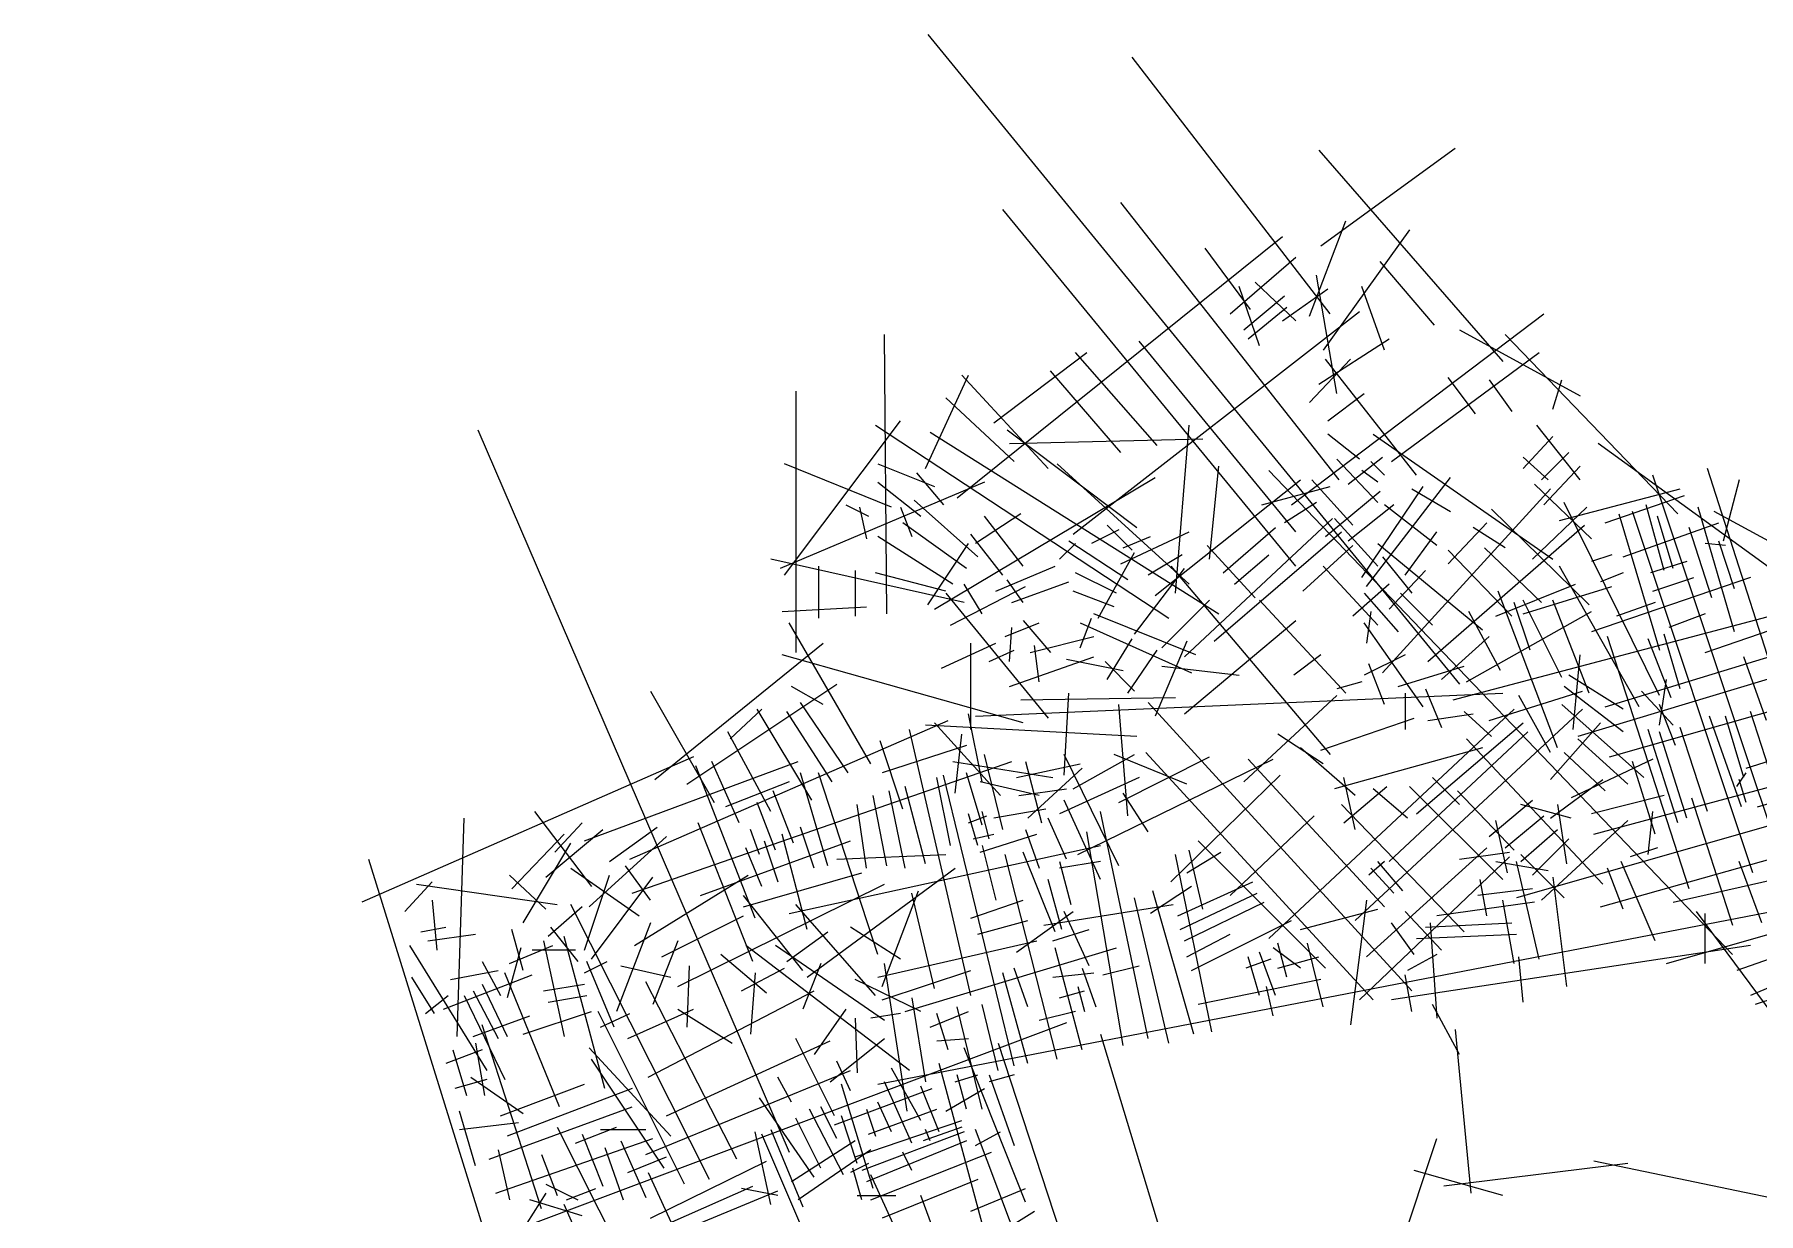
# Model space of a CAD drawing. Extents: x -2773 to 1491, y -7282 to -1928.
# Drawn here: x -2773 to -206, y -3685 to -1928 of the extents above; entities that cross this region are included whole.
import ezdxf

# ---------------------------------------------------------------- set-up
doc = ezdxf.new("R2010")
doc.units = 0

msp = doc.modelspace()

# ---------------------------------------------------------------- linework, layer by layer
at = {"color": 7, "linetype": 'CONTINUOUS'}
for p, q in [((-1442.766058, -1928.285374), (-650.910103, -2896.138929)), ((-843.798124, -2344.530085), (-1138.206042, -1962.126407)), ((-860.718107, -2100.874644), (-586.614061, -2415.596255)), ((-857.33411, -2243.006985), (-657.678097, -2097.490541)), ((-830.262137, -2591.569628), (-1155.126132, -2178.709021)), ((-894.558073, -2720.165555), (-1331.094063, -2188.861331)), ((-874.254093, -2347.914188), (-820.110041, -2205.781848)), ((-1398.774102, -2618.642455), (-914.862053, -2229.470571)), ((-725.358135, -2219.318261), (-853.950113, -2398.675738)), ((-962.238112, -2337.761878), (-1029.918044, -2246.391088)), ((-992.694081, -2344.530085), (-894.558073, -2259.927501)), ((-688.134066, -2361.450601), (-769.350091, -2266.695708)), ((-948.702125, -2391.907531), (-979.158095, -2303.920845)), ((-894.558073, -2354.682395), (-955.470119, -2297.152638)), ((-914.862053, -2354.682395), (-847.18212, -2307.304948)), ((-833.646134, -2462.973701), (-864.102103, -2287.000328)), ((-762.582098, -2398.675738), (-796.422064, -2303.920845)), ((-972.390102, -2368.218808), (-911.478056, -2317.457258)), ((-965.622108, -2381.755221), (-908.094059, -2334.377775)), ((-1226.190061, -2672.788108), (-799.806061, -2341.145981)), ((-901.326066, -2628.794765), (-525.702122, -2344.530085)), ((-1503.678103, -2791.231725), (-1507.0621, -2374.987015)), ((-894.558073, -2669.404005), (-1128.054053, -2385.139325)), ((-860.718107, -2449.437288), (-755.814105, -2381.755221)), ((-650.910103, -2368.218808), (-471.558069, -2466.357805)), ((-326.046108, -2642.331178), (-583.230064, -2374.987015)), ((-1344.630049, -2506.967045), (-1205.886081, -2402.059841)), ((-1100.98208, -2540.808078), (-1222.806064, -2402.059841)), ((-874.254093, -2476.510115), (-813.342047, -2412.212151)), ((-715.206039, -2584.801422), (-850.566117, -2412.212151)), ((-752.430108, -2564.496802), (-532.470115, -2402.059841)), ((-1446.150054, -2574.649112), (-1381.854119, -2435.900875)), ((-1392.006108, -2435.900875), (-1263.41413, -2574.649112)), ((-1155.126132, -2550.960388), (-1260.030134, -2429.132668)), ((-1639.038075, -2459.589598), (-1639.038075, -2848.761482)), ((-847.18212, -2503.582942), (-793.038068, -2462.973701)), ((-627.222127, -2493.430632), (-667.830086, -2439.284978)), ((-606.918041, -2442.669081), (-573.078075, -2490.046528)), ((-512.166135, -2486.662425), (-498.630042, -2442.669081)), ((-1415.694085, -2469.741908), (-1314.17408, -2564.496802)), ((-1655.958058, -2733.701969), (-1483.374124, -2503.582942)), ((-1520.598086, -2510.351148), (-1084.062097, -2797.999932)), ((-1073.910107, -2760.774795), (-1053.606127, -2510.351148)), ((-471.558069, -2591.569628), (-535.854112, -2510.351148)), ((-2112.798134, -2517.119355), (-1649.190064, -3593.264131)), ((-1439.382061, -2520.503458), (-1009.614064, -2791.231725)), ((-1324.326069, -2517.119355), (-1131.438049, -2662.635798)), ((-1320.942073, -2537.423975), (-1033.302041, -2530.655768)), ((-799.806061, -2561.112698), (-847.18212, -2523.887562)), ((-779.502081, -2523.887562), (-512.166135, -2710.013245)), ((-556.158091, -2574.649112), (-512.166135, -2527.271665)), ((-146.694075, -2754.006589), (-444.486097, -2537.423975)), ((-772.734088, -2625.410662), (-833.646134, -2561.112698)), ((-816.726044, -2598.337835), (-765.966095, -2557.728595)), ((-782.886078, -2564.496802), (-762.582098, -2584.801422)), ((-556.158091, -2557.728595), (-518.934129, -2591.569628)), ((-488.478053, -2550.960388), (-529.086119, -2591.569628)), ((-1496.91011, -2632.178868), (-1655.958058, -2567.880905)), ((-1517.21409, -2567.880905), (-1432.614068, -2601.721938)), ((-1459.686041, -2581.417318), (-1419.078081, -2628.794765)), ((-1432.614068, -2784.463519), (-1104.366076, -2588.185525)), ((-1053.606127, -2747.238382), (-1249.878144, -2567.880905)), ((-1104.366076, -2764.158899), (-887.79008, -2591.569628)), ((-1023.150051, -2710.013245), (-1009.614064, -2571.265008)), ((-935.166139, -2578.033215), (-244.830083, -3298.847226)), ((-809.958051, -2659.251695), (-870.870097, -2591.569628)), ((-772.734088, -2594.953732), (-796.422064, -2578.033215)), ((-789.654071, -2750.622485), (-664.44609, -2588.185525)), ((-525.702122, -2628.794765), (-471.558069, -2571.265008)), ((-48.558066, -3528.966168), (-363.270071, -2584.801422)), ((49.577942, -3610.184648), (-282.054046, -2574.649112)), ((-234.678093, -2591.569628), (-258.366069, -2682.940418)), ((-1358.166036, -2594.953732), (-1662.726051, -2723.549659)), ((-1517.21409, -2594.953732), (-1452.918047, -2645.715282)), ((-945.318129, -2628.794765), (-843.798124, -2601.721938)), ((-850.566117, -2676.172212), (-769.350091, -2608.490145)), ((-796.422064, -2737.086072), (-705.054049, -2601.721938)), ((-765.966095, -2879.218412), (-515.550132, -2605.106042)), ((-721.974139, -2605.106042), (-664.44609, -2638.947075)), ((503.033915, -2611.874248), (-661.062093, -2919.827652)), ((-454.638086, -2679.556315), (-539.238108, -2598.337835)), ((-502.014039, -2652.483488), (-322.662112, -2605.106042)), ((-434.334107, -2655.867592), (-315.894119, -2615.258352)), ((-1564.590042, -2628.794765), (-1530.750076, -2645.715282)), ((-1544.286063, -2632.178868), (-1534.134073, -2679.556315)), ((-1483.374124, -2632.178868), (-1466.454141, -2676.172212)), ((-1463.070144, -2622.026558), (-1368.318132, -2706.629142)), ((-1304.02209, -2642.331178), (-1371.702129, -2686.324522)), ((-864.102103, -2625.410662), (-911.478056, -2655.867592)), ((-749.046112, -2628.794765), (-816.726044, -2682.940418)), ((-684.750069, -2689.708625), (-762.582098, -2628.794765)), ((-458.022083, -2777.695312), (-603.534044, -2635.562972)), ((-461.40608, -2632.178868), (-542.622105, -2710.013245)), ((-353.118081, -2913.059445), (-495.246046, -2625.410662)), ((-414.030127, -2642.331178), (-353.118081, -2845.377379)), ((-214.374113, -3177.019506), (-393.726041, -2638.947075)), ((-346.350088, -2726.933762), (-373.422061, -2628.794765)), ((-241.446086, -2818.304552), (-295.590139, -2632.178868)), ((-123.006098, -2720.165555), (-271.902056, -2638.947075)), ((-1385.238115, -2723.549659), (-1479.990127, -2655.867592)), ((-1300.638093, -2720.165555), (-1358.166036, -2645.715282)), ((-1158.510129, -2666.019902), (-1199.118088, -2686.324522)), ((-1138.206042, -2696.476832), (-1175.430112, -2659.251695)), ((-1155.126132, -2716.781452), (-1053.606127, -2669.404005)), ((-1060.37412, -2855.529689), (-840.414127, -2649.099385)), ((-1016.382058, -2831.840965), (-826.878141, -2669.404005)), ((-1002.846071, -2730.317865), (-925.014042, -2662.635798)), ((-837.03013, -2649.099385), (-772.734088, -2720.165555)), ((-732.126129, -2733.701969), (-684.750069, -2669.404005)), ((-698.286056, -2862.297895), (-464.790076, -2659.251695)), ((-667.830086, -2716.781452), (-610.302144, -2655.867592)), ((-583.230064, -2693.092728), (-630.606124, -2662.635798)), ((-407.262134, -2706.629142), (-265.134063, -2655.867592)), ((-332.814102, -2723.549659), (-356.502078, -2645.715282)), ((-275.286053, -2767.543002), (-309.126125, -2662.635798)), ((-1405.542095, -2747.238382), (-1517.21409, -2676.172212)), ((-1442.766058, -2777.695312), (-1381.854119, -2686.324522)), ((-1331.094063, -2733.701969), (-1378.470122, -2672.788108)), ((-1222.806064, -2686.324522), (-1246.494041, -2710.013245)), ((-1144.974036, -2740.470175), (-1232.958054, -2682.940418)), ((-1151.742135, -2693.092728), (-1111.134069, -2676.172212)), ((-955.470119, -2767.543002), (-1026.534047, -2689.708625)), ((-884.406083, -2757.390692), (-809.958051, -2689.708625)), ((-772.734088, -2686.324522), (-617.070137, -2814.920449)), ((-613.686141, -2693.092728), (-529.086119, -2774.311209)), ((-254.982073, -2689.708625), (-285.438042, -2686.324522)), ((-241.446086, -2754.006589), (-265.134063, -2682.940418)), ((-1388.622112, -2774.311209), (-1676.262144, -2710.013245)), ((-1605.198108, -2720.165555), (-1605.198108, -2797.999932)), ((-1341.246053, -2757.390692), (-1253.262141, -2720.165555)), ((-1188.966098, -2797.999932), (-1134.822046, -2699.860935)), ((-1063.758117, -2703.245038), (-1114.518066, -2733.701969)), ((-1080.6781, -2720.165555), (-843.798124, -3001.046132)), ((-985.926088, -2747.238382), (-935.166139, -2703.245038)), ((-772.734088, -2808.152242), (-853.950113, -2720.165555)), ((-765.966095, -2706.629142), (-721.974139, -2760.774795)), ((-573.078075, -2794.615829), (-667.830086, -2696.476832)), ((-383.574051, -2929.979962), (-502.014039, -2720.165555)), ((-424.182117, -2703.245038), (-454.638086, -2713.397348)), ((-312.510122, -2713.397348), (-366.654068, -2730.317865)), ((-1551.054056, -2726.933762), (-1551.054056, -2794.615829)), ((-1415.694085, -2757.390692), (-1520.598086, -2730.317865)), ((-1300.638093, -2774.311209), (-1324.326069, -2740.470175)), ((-1317.558076, -2774.311209), (-1232.958054, -2743.854279)), ((-1161.894125, -2760.774795), (-1222.806064, -2730.317865)), ((-1134.822046, -2821.688655), (-1060.37412, -2723.549659)), ((-755.814105, -2784.463519), (-701.670053, -2726.933762)), ((-217.75811, -2737.086072), (-454.638086, -2818.304552)), ((-407.262134, -2730.317865), (-441.1021, -2743.854279)), ((-363.270071, -2757.390692), (-302.358132, -2737.086072)), ((-1415.694085, -2760.774795), (-1263.41413, -2946.900479)), ((-1408.926091, -2808.152242), (-1297.254097, -2750.622485)), ((-1361.550139, -2791.231725), (-1388.622112, -2747.238382)), ((-1165.278122, -2781.079415), (-1226.190061, -2757.390692)), ((-1094.214086, -2841.993275), (-1023.150051, -2770.927105)), ((-948.702125, -2770.927105), (-820.110041, -2909.675342)), ((-755.814105, -2747.238382), (-809.958051, -2794.615829)), ((-793.038068, -2760.774795), (-742.278119, -2818.304552)), ((-691.518063, -2808.152242), (-738.894122, -2760.774795)), ((-596.766051, -2794.615829), (-478.326063, -2747.238382)), ((-505.398036, -2990.893822), (-593.382054, -2757.390692)), ((-556.158091, -2791.231725), (-424.182117, -2750.622485)), ((-498.630042, -2885.986619), (-556.158091, -2770.927105)), ((-458.022083, -2909.675342), (-512.166135, -2770.927105)), ((-1659.342054, -2787.847622), (-1534.134073, -2781.079415)), ((-1043.454137, -2852.145585), (-1195.734091, -2791.231725)), ((-782.886078, -2787.847622), (-789.654071, -2835.225069)), ((-640.758113, -2892.754825), (-454.638086, -2787.847622)), ((-589.998058, -2875.834309), (-637.374117, -2787.847622)), ((-546.006102, -2845.377379), (-569.694078, -2774.311209)), ((-359.886075, -2774.311209), (-417.414124, -2794.615829)), ((-285.438042, -2791.231725), (-339.582095, -2811.536345)), ((-1527.36608, -3014.582546), (-1649.190064, -2804.768139)), ((-1327.710066, -2825.072759), (-1276.950117, -2804.768139)), ((-1320.942073, -2862.297895), (-1317.558076, -2811.536345)), ((-1300.638093, -2801.384035), (-1260.030134, -2848.761482)), ((-1216.038071, -2841.993275), (-1199.118088, -2797.999932)), ((-1216.038071, -2804.768139), (-1050.22213, -2879.218412)), ((-1060.37412, -2940.132272), (-894.558073, -2801.384035)), ((-705.054049, -2929.979962), (-793.038068, -2804.768139)), ((-322.662112, -2902.907135), (-346.350088, -2821.688655)), ((-285.438042, -2848.761482), (-156.846064, -2804.768139)), ((-1848.846078, -3038.271269), (-1598.430115, -2835.225069)), ((-1422.462078, -2872.450205), (-1341.246053, -2835.225069)), ((-1378.470122, -2963.820996), (-1378.470122, -2835.225069)), ((-1351.398042, -2862.297895), (-1314.17408, -2845.377379)), ((-1290.486103, -2848.761482), (-1195.734091, -2825.072759)), ((-1276.950117, -2892.754825), (-1283.71811, -2838.609172)), ((-1175.430112, -2889.370722), (-1138.206042, -2828.456862)), ((-1144.974036, -2909.675342), (-1100.98208, -2845.377379)), ((-1056.990124, -2831.840965), (-1104.366076, -2943.516375)), ((-677.982076, -2889.370722), (-606.918041, -2825.072759)), ((-309.126125, -3200.708229), (-430.95011, -2825.072759)), ((-336.198098, -2916.443549), (-370.038064, -2828.456862)), ((-1300.638093, -2953.668685), (-1659.342054, -2852.145585)), ((-1320.942073, -2899.523032), (-1195.734091, -2855.529689)), ((-1236.342051, -2858.913792), (-1151.742135, -2875.834309)), ((-1134.822046, -2906.291239), (-1178.814108, -2862.297895)), ((-1094.214086, -2869.066102), (-979.158095, -2882.602515)), ((-857.33411, -2852.145585), (-897.942069, -2882.602515)), ((-732.126129, -2852.145585), (-793.038068, -2882.602515)), ((-762.582098, -2926.595859), (-786.270075, -2865.681999)), ((-742.278119, -2899.523032), (-644.14211, -2869.066102)), ((-481.710059, -2963.820996), (-471.558069, -2852.145585)), ((-116.238105, -2865.681999), (-474.942066, -2973.973306)), ((-434.334107, -2929.979962), (-180.534041, -2852.145585)), ((-194.070134, -2950.284582), (-227.9101, -2855.529689)), ((-1801.470125, -3045.039476), (-1578.126135, -2896.138929)), ((-1598.430115, -2926.595859), (-1645.806068, -2899.523032)), ((-796.422064, -2892.754825), (-833.646134, -2902.907135)), ((-407.262134, -2967.205099), (-495.246046, -2899.523032)), ((-407.262134, -2933.364065), (-488.478053, -2882.602515)), ((-353.118081, -2957.052789), (-342.966091, -2889.370722)), ((-1855.614071, -2906.291239), (-1760.862059, -3072.112302)), ((-1561.206046, -3028.118959), (-1632.270081, -2923.211755)), ((-1371.702129, -2943.516375), (-586.614061, -2909.675342)), ((-1073.910107, -2916.443549), (-1304.02209, -2919.827652)), ((-1239.726047, -3031.503062), (-1232.958054, -2909.675342)), ((-721.974139, -3352.992879), (-1114.518066, -2923.211755)), ((-972.390102, -3041.655372), (-833.646134, -2913.059445)), ((-732.126129, -2909.675342), (-732.126129, -2963.820996)), ((-701.670053, -2902.907135), (-677.982076, -2960.436892)), ((-606.918041, -2950.284582), (-468.174073, -2906.291239)), ((-515.550132, -2997.662029), (-562.926085, -2913.059445)), ((-427.566113, -3004.430236), (-95.934125, -2909.675342)), ((-332.814102, -2957.052789), (-380.190054, -2906.291239)), ((-1886.070041, -3156.714886), (-1412.310088, -2950.284582)), ((-1689.79813, -2933.364065), (-1737.174083, -2977.357409)), ((-1615.350098, -3068.728199), (-1696.566124, -2933.364065)), ((-1584.894129, -3041.655372), (-1652.574061, -2936.748169)), ((-1361.550139, -3041.655372), (-1381.854119, -2940.132272)), ((-1144.974036, -3092.416922), (-1158.510129, -2926.595859)), ((-935.166139, -3275.158417), (-569.694078, -2933.364065)), ((-857.33411, -2994.277926), (-718.590036, -2946.900479)), ((-806.574054, -3248.085676), (-468.174073, -2933.364065)), ((-698.286056, -2950.284582), (-630.606124, -2940.132272)), ((-603.534044, -2973.973306), (-644.14211, -2936.748169)), ((-376.806058, -3034.887166), (-498.630042, -2926.595859)), ((-329.430105, -2987.509719), (-353.118081, -2926.595859)), ((-231.294097, -3078.880509), (-278.670049, -2943.516375)), ((-227.9101, -3034.887166), (-254.982073, -2943.516375)), ((-190.686137, -3021.350752), (-217.75811, -2936.748169)), ((-1676.262144, -3085.648716), (-1740.55808, -2967.205099)), ((-1517.21409, -3491.741031), (1250.897914, -2957.052789)), ((-1378.470122, -3359.761001), (-1469.838137, -2963.820996)), ((-1131.438049, -2973.973306), (-1446.150054, -2957.052789)), ((-1334.478059, -3061.959992), (-1432.614068, -2953.668685)), ((-1402.158098, -3058.575889), (-1392.006108, -2970.589202)), ((-853.950113, -3014.582546), (-921.630046, -2970.589202)), ((-755.814105, -3160.098989), (-549.390098, -2967.205099)), ((-715.206039, -3089.032819), (-556.158091, -2953.668685)), ((-437.718103, -3193.940022), (-640.758113, -2977.357409)), ((-515.550132, -3038.271269), (-441.1021, -2953.668685)), ((-400.494141, -3045.039476), (-474.942066, -2977.357409)), ((-326.046108, -3102.569232), (-370.038064, -2963.820996)), ((-312.510122, -3095.801026), (-353.118081, -2967.205099)), ((-282.054046, -3085.648716), (-322.662112, -2960.436892)), ((-224.526103, -3021.350752), (-75.630039, -2973.973306)), ((-1479.990127, -3082.264612), (-1513.830093, -2980.741512)), ((-1385.238115, -2987.509719), (-1510.446097, -3028.118959)), ((-1331.094063, -3112.721542), (-1358.166036, -3001.046132)), ((-1158.510129, -3166.867196), (-1239.726047, -3001.046132)), ((-1226.190061, -3051.807682), (-1134.822046, -3001.046132)), ((-1056.990124, -3045.039476), (-1165.278122, -3001.046132)), ((-779.502081, -3366.529207), (-1117.902063, -2997.662029)), ((-806.574054, -3061.959992), (-887.79008, -2990.893822)), ((-617.070137, -2990.893822), (-837.03013, -3051.807682)), ((-434.334107, -3055.191786), (-495.246046, -2997.662029)), ((-451.25409, -3119.489749), (2.201883, -2997.662029)), ((-441.1021, -3227.781056), (398.129914, -2990.893822)), ((-1791.318135, -3004.430236), (-2285.382068, -3221.012849)), ((-1953.75008, -3129.642059), (-1635.654078, -3011.198442)), ((-1882.686044, -3207.476436), (-1317.558076, -3011.198442)), ((-1699.95012, -3244.701573), (-1787.934139, -3017.966649)), ((-1723.638097, -3102.569232), (-1764.246056, -3011.198442)), ((-1591.662122, -3166.867196), (-1632.270081, -3028.118959)), ((-1517.21409, -3298.847226), (-1605.198108, -3028.118959)), ((-1405.542095, -3011.198442), (-1256.646137, -3034.887166)), ((-1361.550139, -3105.953336), (-1385.238115, -3028.118959)), ((-1310.790083, -3034.887166), (-1216.038071, -3014.582546)), ((-1297.254097, -3011.198442), (-1273.56612, -3102.569232)), ((-1293.8701, -3095.801026), (-1212.654075, -3021.350752)), ((-1219.422068, -3149.946679), (-928.398039, -3007.814339)), ((-1158.510129, -3072.112302), (-1023.150051, -3004.430236)), ((-762.582098, -3227.781056), (-965.622108, -3007.814339)), ((-363.270071, -3007.814339), (-485.094056, -3065.344096)), ((-359.886075, -3119.489749), (-393.726041, -3011.198442)), ((-238.06209, -3048.423579), (-224.526103, -3028.118959)), ((-1649.190064, -3041.655372), (-1743.942076, -3078.880509)), ((-1446.150054, -3163.483092), (-1476.60613, -3048.423579)), ((-1408.926091, -3136.410266), (-1429.230071, -3034.887166)), ((-1314.17408, -3464.668204), (-1419.078081, -3031.503062)), ((-1276.950117, -3061.959992), (-1364.934135, -3041.655372)), ((-1307.406086, -3061.959992), (-1236.342051, -3051.807682)), ((-1128.054053, -3034.887166), (-1246.494041, -3089.032819)), ((-1080.6781, -3190.555919), (-918.246049, -3031.503062)), ((-806.574054, -3112.721542), (-823.494144, -3034.887166)), ((-823.494144, -3102.569232), (-759.198102, -3048.423579)), ((-728.742132, -3095.801026), (-779.502081, -3051.807682)), ((-586.614061, -3187.171816), (-725.358135, -3048.423579)), ((-650.910103, -3075.496406), (-691.518063, -3034.887166)), ((-515.550132, -3095.801026), (-437.718103, -3038.271269)), ((-224.526103, -3072.112302), (-234.678093, -3038.271269)), ((-207.60612, -3078.880509), (-58.710056, -3034.887166)), ((-1669.494044, -3143.178472), (-1696.566124, -3072.112302)), ((-1642.422071, -3133.026162), (-1672.878041, -3055.191786)), ((-1534.134073, -3170.251299), (-1547.670059, -3075.496406)), ((-1503.678103, -3166.867196), (-1523.982083, -3061.959992)), ((-1476.60613, -3170.251299), (-1500.294107, -3055.191786)), ((-1185.582102, -3187.171816), (-1239.726047, -3068.728199)), ((-1114.518066, -3116.105646), (-1151.742135, -3058.575889)), ((-644.14211, -3265.006193), (-826.878141, -3075.496406)), ((-569.694078, -3143.178472), (-654.2941, -3055.191786)), ((-606.918041, -3122.873852), (-542.622105, -3068.728199)), ((-45.174069, -3065.344096), (-566.310081, -3214.244643)), ((-485.094056, -3095.801026), (-559.542088, -3075.496406)), ((-505.398036, -3075.496406), (-491.862049, -3163.483092)), ((-346.350088, -3061.959992), (-454.638086, -3089.032819)), ((-305.742129, -3065.344096), (-244.830083, -3254.853883)), ((-2143.254103, -3420.674861), (-2133.102113, -3095.801026)), ((-2028.198112, -3085.648716), (-1943.59809, -3197.324126)), ((-1997.742036, -3146.562576), (-1957.134076, -3102.569232)), ((-1703.334117, -3308.999451), (-1784.550036, -3102.569232)), ((-1368.318132, -3136.410266), (-1381.854119, -3089.032819)), ((-1381.854119, -3102.569232), (-1354.782039, -3092.416922)), ((-1351.398042, -3126.257956), (-1361.550139, -3085.648716)), ((-1266.798127, -3082.264612), (-1344.630049, -3095.801026)), ((-1236.342051, -3156.714886), (-1263.41413, -3095.801026)), ((-1114.518066, -3424.058964), (-1185.582102, -3085.648716)), ((-992.694081, -3210.860539), (-867.4861, -3092.416922)), ((-579.846068, -3177.019506), (-596.766051, -3099.185129)), ((-583.230064, -3139.794369), (-525.702122, -3092.416922)), ((-529.086119, -3217.628746), (-400.494141, -3099.185129)), ((-370.038064, -3149.946679), (-363.270071, -3085.648716)), ((-1984.206049, -3119.489749), (-2062.038078, -3200.708229)), ((-2011.278129, -3183.787712), (-1926.678107, -3112.721542)), ((-1946.982086, -3227.781056), (-1831.926095, -3122.873852)), ((-1916.526117, -3160.098989), (-1845.462081, -3109.337439)), ((-1781.166039, -3210.860539), (-1557.822049, -3129.642059)), ((-1693.182127, -3149.946679), (-1706.718113, -3112.721542)), ((-1686.414134, -3129.642059), (-1666.110047, -3190.555919)), ((-1622.118091, -3261.622004), (-1659.342054, -3119.489749)), ((-1611.966102, -3170.251299), (-1632.270081, -3109.337439)), ((-1375.086125, -3126.257956), (-1344.630049, -3119.489749)), ((-1364.934135, -3146.562576), (-1280.334113, -3119.489749)), ((-1297.254097, -3112.721542), (-1276.950117, -3170.251299)), ((-1151.742135, -3434.211274), (-1205.886081, -3116.105646)), ((-850.566117, -3319.151846), (-1040.070141, -3129.642059)), ((-559.542088, -3160.098989), (-505.398036, -3112.721542)), ((-542.622105, -3180.403609), (-488.478053, -3126.257956)), ((-2275.230078, -3156.714886), (-2092.494047, -3745.548781)), ((-2045.118095, -3251.469779), (-1974.054059, -3133.026162)), ((-1689.79813, -3197.324126), (-1713.486107, -3139.794369)), ((-1649.190064, -3237.933366), (-1185.582102, -3136.410266)), ((-1578.126135, -3156.714886), (-1415.694085, -3149.946679)), ((-1361.550139, -3136.410266), (-1341.246053, -3217.628746)), ((-1249.878144, -3454.515894), (-1327.710066, -3149.946679)), ((-1253.262141, -3265.006193), (-1300.638093, -3146.562576)), ((-1019.766054, -3413.906654), (-1073.910107, -3149.946679)), ((-1056.990124, -3177.019506), (-1006.230068, -3146.562576)), ((-1033.302041, -3231.165159), (-1053.606127, -3143.178472)), ((-799.806061, -3366.529207), (-576.462071, -3153.330782)), ((-789.654071, -3302.231244), (-610.302144, -3139.794369)), ((-650.910103, -3156.714886), (-576.462071, -3146.562576)), ((-495.246046, -3214.244643), (-559.542088, -3149.946679)), ((-356.502078, -3139.794369), (-397.110144, -3153.330782)), ((-2065.422075, -3180.403609), (-2011.278129, -3231.165159)), ((-1974.054059, -3170.251299), (-1872.534054, -3241.317469)), ((-1953.75008, -3292.079019), (-1916.526117, -3180.403609)), ((-1855.614071, -3217.628746), (-1892.838141, -3166.867196)), ((-1879.302047, -3285.310813), (-1710.10211, -3180.403609)), ((-1716.870103, -3227.781056), (-1540.902066, -3177.019506)), ((-1622.118091, -3332.688259), (-1402.158098, -3170.251299)), ((-1185.582102, -3160.098989), (-1246.494041, -3170.251299)), ((-1246.494041, -3160.098989), (-1229.574058, -3224.396953)), ((-762.582098, -3160.098989), (-786.270075, -3180.403609)), ((-749.046112, -3207.476436), (-782.886078, -3170.251299)), ((-735.510125, -3204.092332), (-772.734088, -3160.098989)), ((-596.766051, -3160.098989), (-518.934129, -3173.635402)), ((-532.470115, -3305.615433), (-566.310081, -3160.098989)), ((-407.262134, -3231.165159), (-430.95011, -3170.251299)), ((-359.886075, -3278.542606), (-410.64613, -3160.098989)), ((-332.814102, -3221.012849), (-79.014036, -3163.483092)), ((-200.838127, -3251.469779), (-234.678093, -3160.098989)), ((-2221.086132, -3234.549263), (-2180.478066, -3190.555919)), ((-2204.166042, -3193.940022), (-1994.358039, -3224.396953)), ((-1943.59809, -3305.615433), (-1852.230075, -3183.787712)), ((-1815.006112, -3346.224673), (-1507.0621, -3193.940022)), ((-1510.446097, -3346.224673), (-1456.302044, -3204.092332)), ((-1432.614068, -3349.608691), (-1466.454141, -3207.476436)), ((-1243.110044, -3261.622004), (-1263.41413, -3187.171816)), ((-1050.22213, -3197.324126), (-1111.134069, -3237.933366)), ((-1046.838134, -3417.290757), (-1107.750073, -3204.092332)), ((-1070.52611, -3241.317469), (-958.854115, -3190.555919)), ((-1067.142113, -3261.622004), (-952.086122, -3207.476436)), ((-542.622105, -3200.708229), (-623.83813, -3210.860539)), ((-610.302144, -3241.317469), (-620.454134, -3187.171816)), ((-512.166135, -3183.787712), (-491.862049, -3346.224673)), ((337.217868, -3193.940022), (-210.990117, -3373.297414)), ((-2180.478066, -3217.628746), (-2173.710073, -3292.079019)), ((-1957.134076, -3227.781056), (-2007.894132, -3271.774399)), ((-1767.630053, -3633.873371), (-1974.054059, -3224.396953)), ((-1628.886085, -3322.535864), (-1716.870103, -3210.860539)), ((-1520.598086, -3359.761001), (-1639.038075, -3224.396953)), ((-1378.470122, -3244.701573), (-1300.638093, -3217.628746)), ((-1270.182124, -3254.853883), (-1077.294103, -3224.396953)), ((-1084.062097, -3430.827171), (-1134.822046, -3214.244643)), ((-1060.37412, -3278.542606), (-941.934132, -3221.012849)), ((-887.79008, -3261.622004), (-772.734088, -3231.165159)), ((-789.654071, -3217.628746), (-813.342047, -3403.754344)), ((-539.238108, -3221.012849), (-684.750069, -3241.317469)), ((-569.694078, -3312.383639), (-586.614061, -3217.628746)), ((-342.966091, -3312.383639), (-24.87009, -3221.012849)), ((-2197.398049, -3265.006193), (-2160.174086, -3258.237986)), ((-2004.510135, -3258.237986), (-1963.902069, -3308.999451)), ((-1855.614071, -3251.469779), (-1906.374127, -3383.449724)), ((-1838.694088, -3302.231244), (-1716.870103, -3241.317469)), ((-1483.374124, -3305.615433), (-1557.822049, -3258.237986)), ((-1368.318132, -3268.390211), (-1293.8701, -3248.085676)), ((-1310.790083, -3295.463037), (-1226.190061, -3234.549263)), ((-1202.502085, -3315.767657), (-1239.726047, -3234.549263)), ((-1050.22213, -3322.535864), (-901.326066, -3248.085676)), ((-718.590036, -3298.847226), (-752.430108, -3251.469779)), ((-677.982076, -3292.079019), (-732.126129, -3234.549263)), ((-701.670053, -3258.237986), (-573.078075, -3251.469779)), ((-694.902059, -3251.469779), (-684.750069, -3393.602034)), ((-298.974135, -3234.549263), (107.105885, -3782.773918)), ((-285.438042, -3312.383639), (-285.438042, -3237.933366)), ((-55.326059, -3258.237986), (-238.06209, -3322.535864)), ((-2214.318139, -3285.310813), (-2099.262041, -3471.436411)), ((-2187.246059, -3278.542606), (-2116.18213, -3268.390211)), ((-2065.422075, -3312.383639), (-2001.126139, -3285.310813)), ((-2045.118095, -3322.535864), (-2062.038078, -3261.622004)), ((-2014.662125, -3278.542606), (-1984.206049, -3420.674861)), ((-1923.29411, -3498.509238), (-1984.206049, -3271.774399)), ((-1815.006112, -3278.542606), (-1852.230075, -3373.297414)), ((-1469.838137, -3471.436411), (-1713.486107, -3285.310813)), ((-1507.0621, -3396.986137), (-1669.494044, -3285.310813)), ((-1652.574061, -3308.999451), (-1591.662122, -3265.006193)), ((-1517.21409, -3332.688259), (-1280.334113, -3278.542606)), ((-1256.646137, -3278.542606), (-1202.502085, -3261.622004)), ((-1056.990124, -3302.231244), (-992.694081, -3268.390211)), ((-908.094059, -3332.688259), (-921.630046, -3281.926624)), ((-853.950113, -3376.681517), (-877.63809, -3281.926624)), ((-217.75811, -3285.310813), (-752.430108, -3366.529207)), ((-715.206039, -3275.158417), (-566.310081, -3268.390211)), ((-2106.030141, -3308.999451), (-2078.958061, -3359.761001)), ((-2048.502091, -3288.694831), (-2068.806071, -3363.145104)), ((-1967.286066, -3292.079019), (-2031.582108, -3292.079019)), ((-1953.75008, -3325.920053), (-1919.910113, -3308.999451)), ((-1909.758124, -3407.138447), (-1950.366083, -3308.999451)), ((-1683.030137, -3356.376897), (-1750.710069, -3298.847226)), ((-1476.60613, -3383.449724), (-1161.894125, -3288.694831)), ((-1212.654075, -3440.979481), (-1253.262141, -3288.694831)), ((-931.782036, -3305.615433), (-969.006105, -3319.151846)), ((-948.702125, -3359.761001), (-965.622108, -3302.231244)), ((-925.014042, -3359.761001), (-948.702125, -3295.463037)), ((-887.79008, -3319.151846), (-928.398039, -3288.694831)), ((-921.630046, -3319.151846), (-860.718107, -3302.231244)), ((-684.750069, -3298.847226), (-728.742132, -3322.535864)), ((-556.158091, -3369.913311), (-562.926085, -3302.231244)), ((-2177.094069, -3386.833827), (-2210.934036, -3332.688259)), ((-2163.558083, -3380.065621), (-2031.582108, -3329.304071)), ((-2153.406093, -3336.072277), (-2082.342058, -3322.535864)), ((-1990.974042, -3525.582064), (-2072.190068, -3325.920053)), ((-1899.606134, -3315.767657), (-1825.158102, -3332.688259)), ((-1798.086129, -3315.767657), (-1801.470125, -3407.138447)), ((-1720.2541, -3352.992879), (-1655.958058, -3319.151846)), ((-1699.95012, -3325.920053), (-1706.718113, -3417.290757)), ((-1601.814112, -3312.383639), (-1628.886085, -3380.065621)), ((-1452.918047, -3383.449724), (-1551.054056, -3336.072277)), ((-1510.446097, -3366.529207), (-1378.470122, -3322.535864)), ((-1473.222134, -3532.350271), (-1507.0621, -3312.383639)), ((-1293.8701, -3461.284101), (-1331.094063, -3325.920053)), ((-1293.8701, -3376.681517), (-1314.17408, -3319.151846)), ((-1256.646137, -3332.688259), (-1195.734091, -3325.920053)), ((-1212.654075, -3319.151846), (-1192.350095, -3376.681517)), ((-1182.198105, -3329.304071), (-1128.054053, -3315.767657)), ((-857.33411, -3336.072277), (-1040.070141, -3373.297414)), ((-721.974139, -3383.449724), (-732.126129, -3329.304071)), ((-106.086115, -3312.383639), (-217.75811, -3359.761001)), ((-2190.630056, -3386.833827), (-2156.79009, -3359.761001)), ((-2133.102113, -3359.761001), (-2072.190068, -3484.972824)), ((-2119.566127, -3352.992879), (-2082.342058, -3424.058964)), ((-2106.030141, -3342.840484), (-2068.806071, -3420.674861)), ((-2014.662125, -3352.992879), (-1953.75008, -3342.840484)), ((-2007.894132, -3369.913311), (-1950.366083, -3359.761001)), ((-1727.022093, -3603.416441), (-1862.382064, -3339.456466)), ((-1858.998068, -3481.588721), (-1611.966102, -3352.992879)), ((-1246.494041, -3363.145104), (-1209.270078, -3352.992879)), ((-1219.422068, -3346.224673), (-1209.270078, -3383.449724)), ((-928.398039, -3390.217931), (-938.550135, -3346.224673)), ((-2045.118095, -3417.290757), (-1943.59809, -3383.449724)), ((-1804.854122, -3640.641578), (-1933.4461, -3383.449724)), ((-1930.062103, -3407.138447), (-1886.070041, -3386.833827)), ((-1889.454144, -3424.058964), (-1791.318135, -3380.065621)), ((-1815.006112, -3380.065621), (-1733.790086, -3430.827171)), ((-1564.590042, -3380.065621), (-1611.966102, -3447.747687)), ((-1483.374124, -3386.833827), (-1527.36608, -3393.602034)), ((-1466.454141, -3363.145104), (-1446.150054, -3488.356928)), ((-1439.382061, -3407.138447), (-1381.854119, -3383.449724)), ((-1412.310088, -3440.979481), (-1429.230071, -3386.833827)), ((-1361.550139, -3528.966168), (-1398.774102, -3376.681517)), ((-1337.862056, -3471.436411), (-1361.550139, -3373.297414)), ((-1222.806064, -3383.449724), (-1276.950117, -3396.986137)), ((-650.910103, -3447.747687), (-691.518063, -3373.297414)), ((-1236.342051, -3400.370241), (-2772.678113, -3979.051912)), ((-2119.566127, -3420.674861), (-2034.966105, -3390.217931)), ((-2018.046122, -3677.866714), (-2106.030141, -3403.754344)), ((-1551.054056, -3393.602034), (-1547.670059, -3474.820514)), ((-657.678097, -3410.522551), (-633.99012, -3654.177991)), ((-2116.18213, -3430.827171), (-2102.646144, -3508.661548)), ((-1946.982086, -3437.595377), (-1825.158102, -3569.575408)), ((-1831.926095, -3539.118478), (-1588.278125, -3427.443067)), ((-1581.510132, -3539.118478), (-1639.038075, -3424.058964)), ((-1588.278125, -3488.356928), (-1507.0621, -3424.058964)), ((-1429.230071, -3427.443067), (-1381.854119, -3424.058964)), ((-1297.254097, -3667.714404), (-1388.622112, -3437.595377)), ((-1337.862056, -3430.827171), (-1212.654075, -3813.230848)), ((-1185.582102, -3417.290757), (-1050.22213, -3863.992398)), ((-2106.030141, -3440.979481), (-2160.174086, -3461.284101)), ((-2150.022097, -3440.979481), (-2129.718117, -3508.661548)), ((-1835.310091, -3616.952854), (-1943.59809, -3454.515894)), ((-1557.822049, -3501.893341), (-1578.126135, -3457.899997)), ((-1354.782039, -3725.244161), (-1425.846075, -3461.284101)), ((-2099.262041, -3484.972824), (-2146.6381, -3498.509238)), ((-2122.950124, -3481.588721), (-2045.118095, -3535.734374)), ((-1862.382064, -3596.648234), (-1557.822049, -3471.436411)), ((-1645.806068, -3518.813858), (-1666.110047, -3481.588721)), ((-1466.454141, -3579.727718), (-1507.0621, -3488.356928)), ((-1452.918047, -3545.886684), (-1496.91011, -3468.052307)), ((-1402.158098, -3488.356928), (-1368.318132, -3478.204617)), ((-1385.238115, -3528.966168), (-1398.774102, -3478.204617)), ((-1314.17408, -3478.204617), (-1351.398042, -3488.356928)), ((-1351.398042, -3478.204617), (-1314.17408, -3583.111821)), ((-2078.958061, -3539.118478), (-1953.75008, -3491.741031)), ((-1882.686044, -3498.509238), (-2068.806071, -3569.575408)), ((-1611.966102, -3630.489268), (-1693.182127, -3512.045651)), ((-1581.510132, -3552.654891), (-1435.998064, -3498.509238)), ((-1523.982083, -3647.409784), (-1571.358036, -3491.741031)), ((-1425.846075, -3562.807201), (-1452.918047, -3495.125134)), ((-1415.694085, -3532.350271), (-1358.166036, -3498.509238)), ((-2116.18213, -3613.568751), (-2139.870107, -3532.350271)), ((-2095.878044, -3603.416441), (-1882.686044, -3525.582064)), ((-1567.974039, -3627.105164), (-1618.734095, -3528.966168)), ((-1578.126135, -3572.959511), (-1601.814112, -3525.582064)), ((-1547.670059, -3610.184648), (-1571.358036, -3539.118478)), ((-1534.134073, -3528.966168), (-1520.598086, -3569.575408)), ((-1530.750076, -3566.191304), (-1429.230071, -3528.966168)), ((-1496.91011, -3562.807201), (-1517.21409, -3518.813858)), ((-2139.870107, -3559.423098), (-2051.886088, -3549.270788)), ((-1994.358039, -3556.038994), (-1808.238119, -3924.906258)), ((-1967.286066, -3579.727718), (-1906.374127, -3556.038994)), ((-1957.134076, -3566.191304), (-1926.678107, -3644.025681)), ((-1930.062103, -3559.423098), (-1862.382064, -3559.423098)), ((-1676.262144, -3671.098508), (-1699.95012, -3562.807201)), ((-1507.0621, -3992.588325), (-1689.79813, -3566.191304)), ((-1676.262144, -3559.423098), (-1628.886085, -3674.482611)), ((-1601.814112, -3616.952854), (-1639.038075, -3542.502581)), ((-1551.054056, -3600.032338), (-1392.006108, -3545.886684)), ((-1388.622112, -3562.807201), (-1540.902066, -3620.336958)), ((-1392.006108, -3556.038994), (-1449.534051, -3576.343614)), ((-1439.382061, -3576.343614), (-1446.150054, -3559.423098)), ((-1263.41413, -3847.071881), (-1371.702129, -3559.423098)), ((-1371.702129, -3583.111821), (-1334.478059, -3562.807201)), ((-2085.726054, -3654.177991), (-1852.230075, -3572.959511)), ((-2082.342058, -3589.880028), (-2065.422075, -3664.330301)), ((-1923.29411, -3586.495924), (-1896.222137, -3664.330301)), ((-1899.606134, -3576.343614), (-1862.382064, -3660.946198)), ((-1551.054056, -3576.343614), (-1645.806068, -3637.257474)), ((-1527.36608, -3589.880028), (-1635.654078, -3664.330301)), ((-1385.238115, -3576.343614), (-1534.134073, -3637.257474)), ((-1527.36608, -3664.330301), (-1348.014046, -3593.264131)), ((-1466.454141, -3620.336958), (-1479.990127, -3593.264131)), ((-762.582098, -3806.462641), (-684.750069, -3572.959511)), ((-2018.046122, -3596.648234), (-1994.358039, -3657.562094)), ((-1889.454144, -3623.721061), (-1831.926095, -3600.032338)), ((-1855.614071, -3691.403128), (-1683.030137, -3606.800544)), ((-1530.750076, -3610.184648), (-1557.822049, -3623.721061)), ((-1540.902066, -3664.330301), (-1554.438053, -3616.952854)), ((-400.494141, -3610.184648), (-674.59808, -3644.025681)), ((57.542156, -3712.580051), (-451.25409, -3606.800544)), ((-2011.278129, -3640.641578), (-1963.902069, -3664.330301)), ((-1858.998068, -3623.721061), (-1699.95012, -3968.899602)), ((-1848.846078, -3708.323644), (-1703.334117, -3644.025681)), ((-1439.382061, -3819.999055), (-1527.36608, -3627.105164)), ((-1368.318132, -3633.873371), (-1510.446097, -3691.403128)), ((-586.614061, -3657.562094), (-718.590036, -3620.336958)), ((-2011.278129, -3654.177991), (-2058.654081, -3728.628265)), ((-1957.134076, -3688.019024), (-2034.966105, -3664.330301)), ((-1980.822053, -3664.330301), (-1936.830097, -3647.409784)), ((-1845.462081, -3725.244161), (-1666.110047, -3650.793888)), ((-1666.110047, -3657.562094), (-1720.2541, -3647.409784)), ((-1547.670059, -3657.562094), (-1490.142117, -3657.562094)), ((-1392.006108, -3823.383158), (-1452.918047, -3657.562094)), ((-1378.470122, -3681.250818), (-1297.254097, -3647.409784)), ((-1957.134076, -3732.012368), (-1984.206049, -3671.098508)), ((-1327.710066, -3708.323644), (-1283.71811, -3681.250818))]:
    msp.add_line(p, q, dxfattribs=at)

doc.saveas('drawing.dxf')
